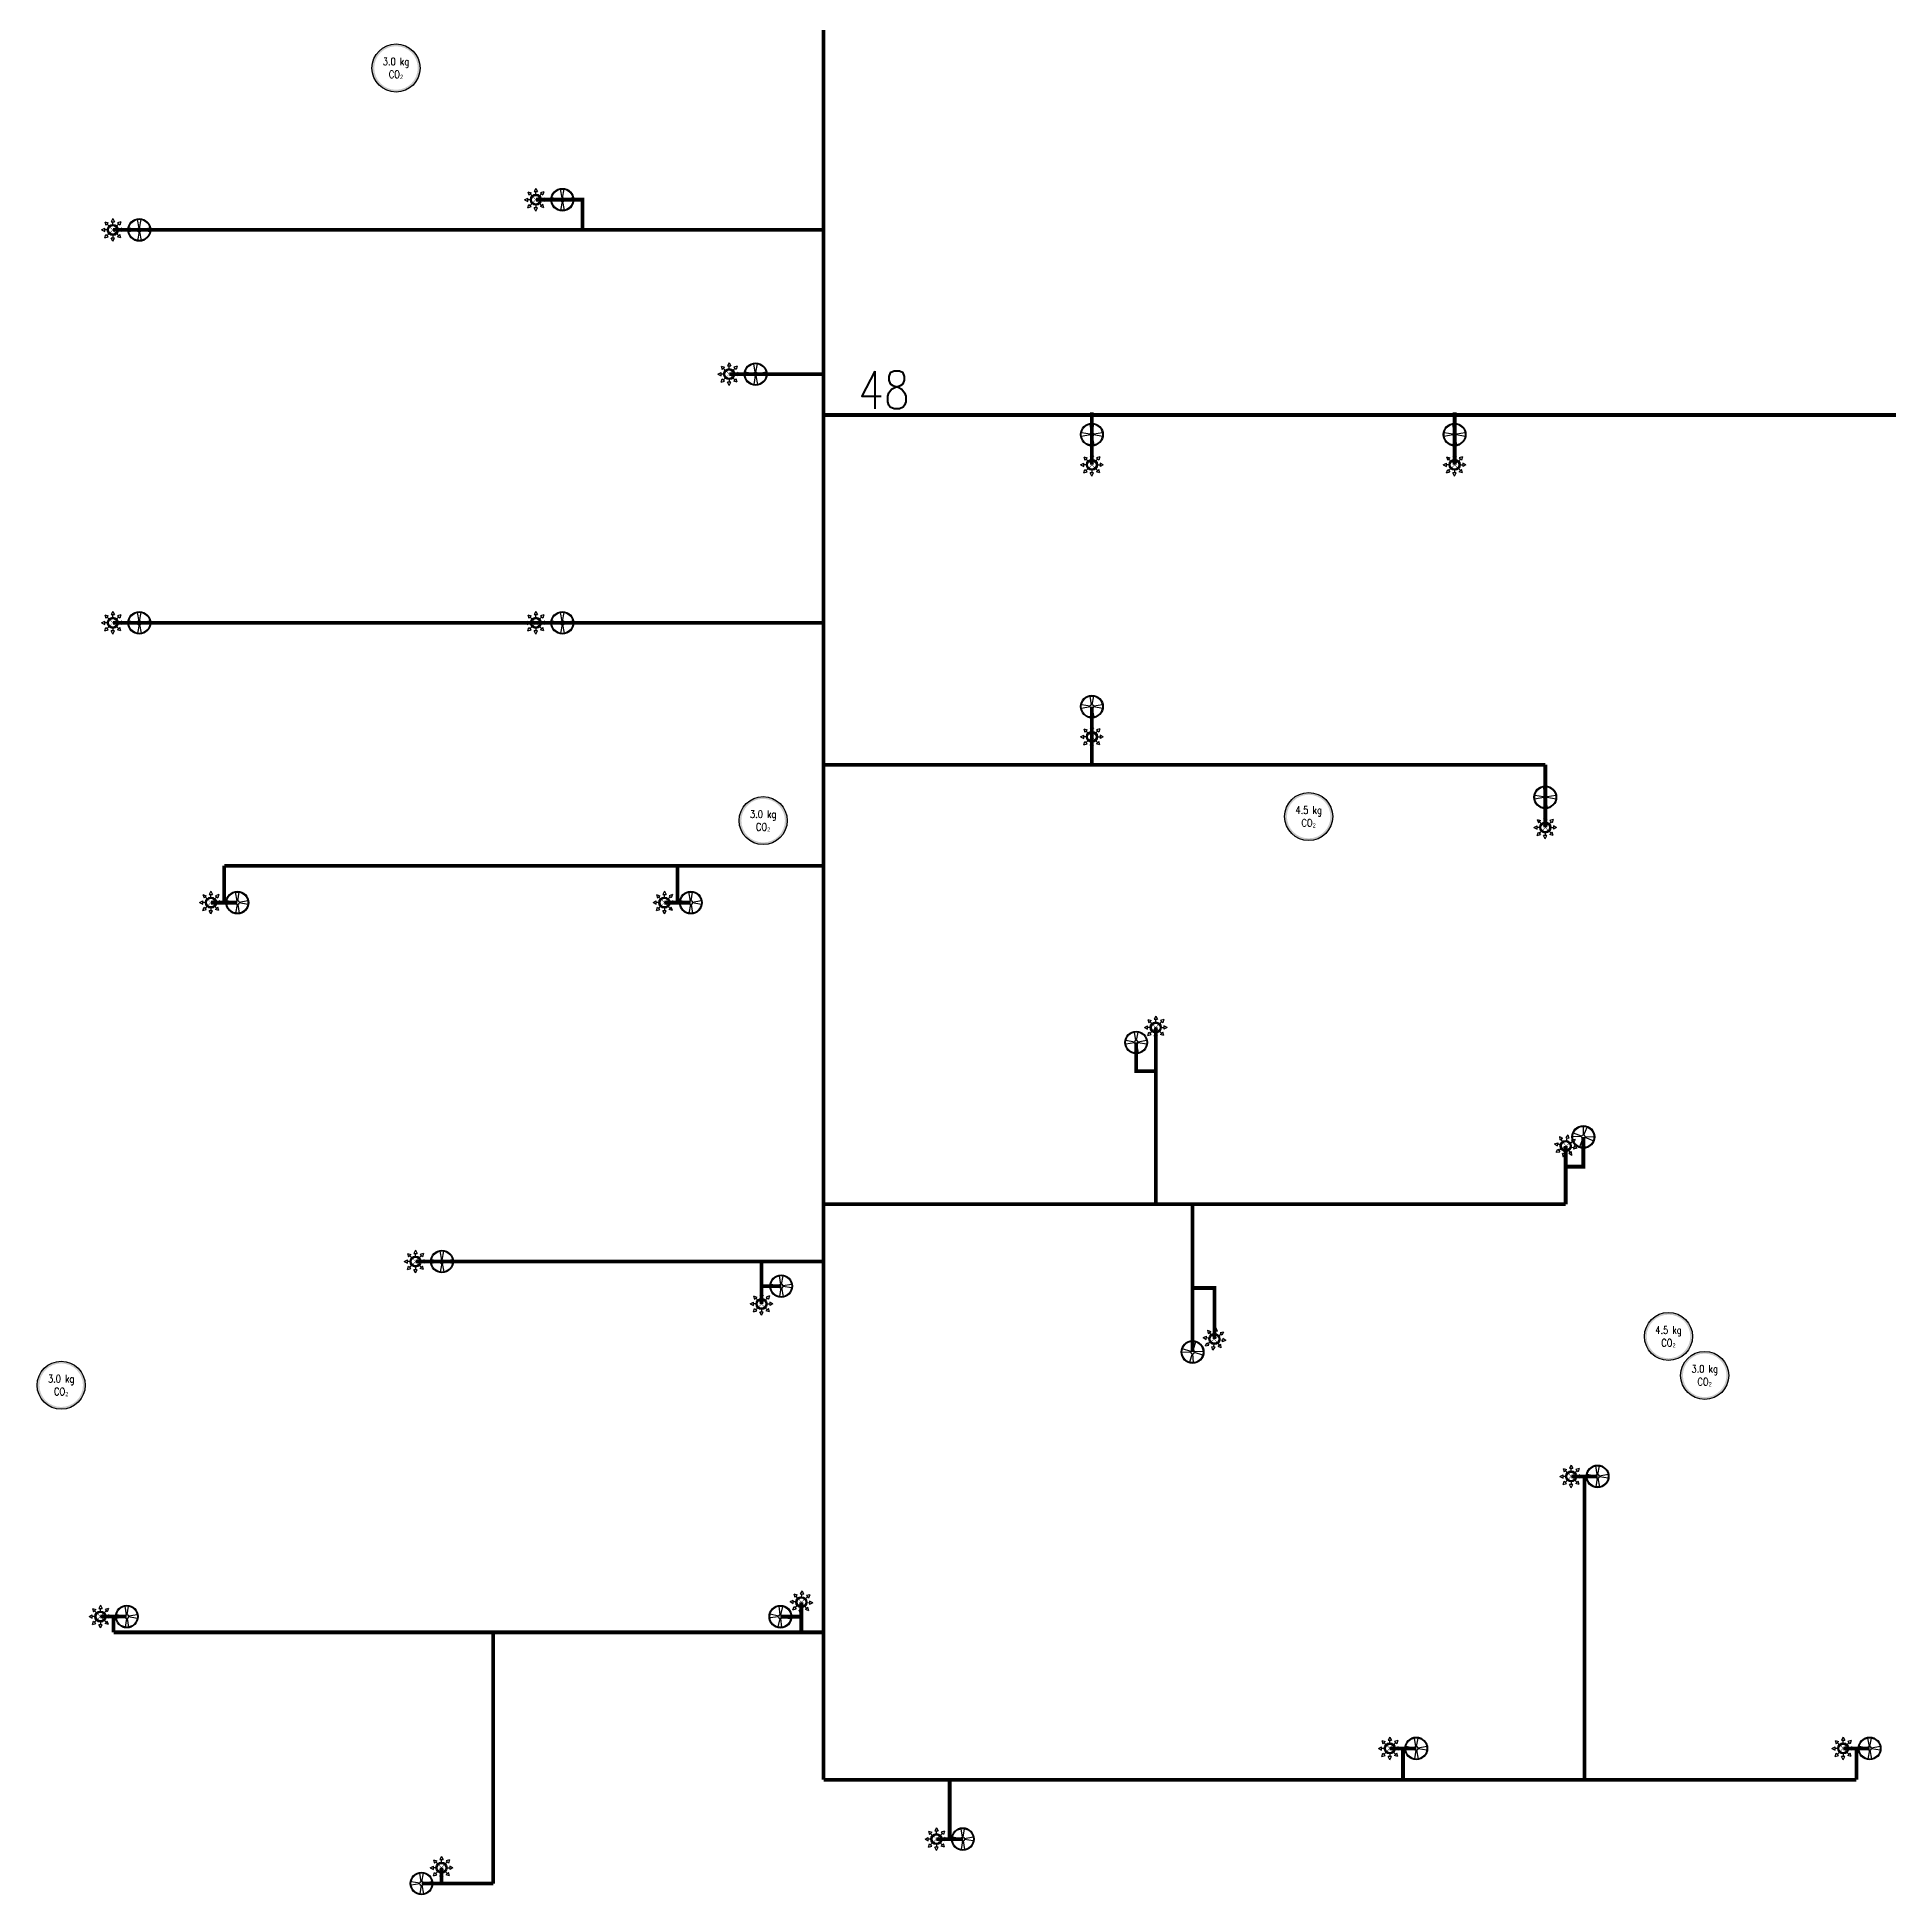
# Model space of a CAD drawing. Header units: millimetres. Extents: x -194958 to 83200, y -72620 to 64568.
# Drawn here: x 21450 to 33702, y -4044 to 8249 of the extents above; entities that cross this region are included whole.
import ezdxf
from ezdxf.enums import TextEntityAlignment as Align

# ---------------------------------------------------------------- set-up
doc = ezdxf.new("R2010")
doc.units = ezdxf.units.MM
doc.header["$LTSCALE"] = 200
doc.linetypes.add('CONTINOUS', pattern=[0])
for name, color, linetype, lineweight in [('0137-T2-P-FF-6-108$0$GD-M-FP-RefTextLeaderDim', 7, 'Continuous', 15), ('_GD-M-FP-FireExtinguisher', 7, 'CONTINOUS', 30), ('_GD-M-FP-PenSpr-68°C', 150, 'Continuous', 30), ('_GD-M-FP-SprnBrn-100mm', 7, 'CONTINOUS', 30), ('_GD-M-FP-SprnBrn-25mm', 1, 'CONTINOUS', 30), ('_GD-M-FP-SprnBrn-40mm', 3, 'CONTINOUS', 30), ('_GD-M-FP-SprnBrn-50mm', 4, 'CONTINOUS', 30), ('_GD-M-FP-SprnBrn-65mm', 5, 'CONTINOUS', 30), ('_GD-M-FP-SprnBrn-80mm', 6, 'CONTINOUS', 30), ('_GD-M-FP-UprSpr', 150, 'Continuous', 30)]:
    doc.layers.add(name, color=color, linetype=linetype, lineweight=lineweight)
doc.styles.add('0137-T2-P-FF-6-108$0$GD-Romans', font='romans.shx', dxfattribs={"width": 0.8, "height": 2})

# ---------------------------------------------------------------- blocks, each defined once
blk = doc.blocks.new('0137-T2-P-FF-6-108$0$0137-T2-P-FF-17-119-RCP$0$0137-T2-P-FF-13-115-RCP$0$PENDANT SPRINKLER')
at = {"lineweight": 30}
h = blk.add_hatch(color=256, dxfattribs=at)
h.paths.add_polyline_path([(37, 0, 1), (-37, 0, 1)])
h.paths.add_polyline_path([(-29, 0, -1), (29, 0, -1)], flags=16)
for p, q in [((-75, 0), (-54, 11)), ((-54, -11), (-54, 11)), ((-53, 53), (-31, 46)), ((-53, 53), (-46, 31)), ((-46, 31), (-31, 46)), ((-20, 20), (-38, 38)), ((0, 75), (-11, 54)), ((-11, 54), (11, 54)), ((0, 75), (11, 54)), ((0, 29), (0, 54)), ((20, 20), (38, 38)), ((53, 53), (31, 46)), ((31, 46), (46, 31)), ((53, 53), (46, 31)), ((75, 0), (54, 11)), ((54, 11), (54, -11)), ((-75, 0), (-54, -11)), ((-29, 0), (-54, 0)), ((-53, -53), (-46, -31)), ((-53, -53), (-31, -46)), ((-46, -31), (-31, -46)), ((-20, -20), (-38, -38)), ((0, -75), (-11, -54)), ((11, -54), (-11, -54)), ((0, -29), (0, -54)), ((0, -75), (11, -54)), ((20, -20), (38, -38)), ((29, 0), (54, 0)), ((46, -31), (31, -46)), ((53, -53), (31, -46)), ((53, -53), (46, -31)), ((75, 0), (54, -11))]:
    blk.add_line(p, q, dxfattribs=at)
at = {"lineweight": 30, "const_width": 2.84}
for points in [[(-20, -20), (20, 20)], [(20, -20), (-20, 20)]]:
    blk.add_lwpolyline(points, dxfattribs=at)
at = {"lineweight": 30}
for radius in [36.6, 28.6]:
    blk.add_circle((0, 0), radius, dxfattribs=at)
blk = doc.blocks.new('0137-T2-P-FF-6-108$0$0137-T2-P-FF-17-119-RCP$0$0137-T2-P-FF-13-115-RCP$0$Upright sprinkler')
at = {"linetype": 'Continuous'}
h = blk.add_hatch(color=256, dxfattribs=at)
h.paths.add_polyline_path([(75, 0, 1), (-75, 0, 1)])
h.paths.add_polyline_path([(-70, 0, -1), (70, 0, -1)], flags=16)
for p, q in [((-12, 2), (-69, 12)), ((-2, 12), (-12, 69)), ((2, 12), (12, 69)), ((69, 12), (12, 2)), ((-12, -2), (-69, -12)), ((-2, -12), (-12, -69)), ((2, -12), (12, -69)), ((69, -12), (12, -2))]:
    blk.add_line(p, q, dxfattribs=at)
for radius in [75, 70]:
    blk.add_circle((0, 0), radius, dxfattribs=at)
for start, end in [(100, 170), (10, 80), (190, 260), (280, 350)]:
    blk.add_arc((0, 0), 12.5, start, end, dxfattribs=at)
blk = doc.blocks.new('3.0 kg CO2')
h = blk.add_hatch(color=20)
h.dxf.hatch_style = 1
h.paths.add_polyline_path([(159, 0, 1), (-159, 0, 1)])
h.paths.add_polyline_path([(-144, 0, -1), (144, 0, -1)], flags=16)
h.paths.add_polyline_path([(-102, -8), (102, -8), (102, -83), (-102, -83)], flags=8)
h.paths.add_polyline_path([(-71, 4), (71, 4), (71, 81), (-71, 81)], flags=8)
at = {"color": 20}
blk.add_circle((0, 0), 159, dxfattribs=at)
at = {"color": 20, "style": '0137-T2-P-FF-6-108$0$GD-Romans', "width": 0.8}
blk.add_text('3.0 kg', height=50, dxfattribs=at).set_placement((0, 43), align=Align.MIDDLE_CENTER)
at = {"color": 20, "insert": (0, -45), "char_height": 50, "width": 133.59, "attachment_point": 5, "style": '0137-T2-P-FF-6-108$0$GD-Romans'}
blk.add_mtext('CO{\\fISOCPEUR|b0|i0|c0|p34;₂}', dxfattribs=at)
blk = doc.blocks.new('4.5 kg CO2')
h = blk.add_hatch(color=150)
h.dxf.hatch_style = 1
h.paths.add_polyline_path([(159, 0, 1), (-159, 0, 1)])
h.paths.add_polyline_path([(-144, 0, -1), (144, 0, -1)], flags=16)
h.paths.add_polyline_path([(-102, -8), (102, -8), (102, -83), (-102, -83)], flags=8)
h.paths.add_polyline_path([(-71, 4), (71, 4), (71, 81), (-71, 81)], flags=8)
at = {"color": 150}
blk.add_circle((0, 0), 159, dxfattribs=at)
at = {"color": 150, "style": '0137-T2-P-FF-6-108$0$GD-Romans', "width": 0.8}
blk.add_text('4.5 kg', height=50, dxfattribs=at).set_placement((0, 43), align=Align.MIDDLE_CENTER)
at = {"color": 150, "insert": (0, -45), "char_height": 50, "width": 133.59, "attachment_point": 5, "style": '0137-T2-P-FF-6-108$0$GD-Romans'}
blk.add_mtext('CO{\\fISOCPEUR|b0|i0|c0|p34;₂}', dxfattribs=at)

msp = doc.modelspace()

# ---------------------------------------------------------------- linework, layer by layer
at = {"layer": '_GD-M-FP-SprnBrn-100mm', "const_width": 25}
for points in [[(26653.6, 12799.1), (26653.6, 5710.3)], [(36924.4, 5748.2), (26653.6, 5748.2)]]:
    msp.add_lwpolyline(points, dxfattribs=at)
at = {"layer": '_GD-M-FP-SprnBrn-25mm', "const_width": 25}
for points in [[(24750, 7173.3), (25057.8, 7173.3), (25057.8, 6973.3)], [(21950.9, 6973.3), (24807.8, 6973.3)], [(26028.9, 6019), (26653.6, 6019)], [(28428.9, 5419), (28428.9, 5765.3)], [(30828.9, 5419), (30828.9, 5765.3)], [(21950.9, 4373.3), (24631, 4373.3)], [(28428.9, 3433.7), (28428.9, 3819)], [(31428.9, 3433.7), (28628.9, 3433.7)], [(31428.9, 3019), (31428.9, 3433.7)], [(22687.5, 2765.8), (25437.5, 2765.8)], [(28722.1, 1596.4), (28722.1, 1406.2), (28851.4, 1406.2)], [(28851.4, 1695.7), (28851.4, 526.2)], [(31680.5, 971.3), (31680.5, 774.9), (31563.8, 774.9)], [(31563.8, 911.8), (31563.8, 526.2)], [(29095, -452), (29095, 526.2)], [(31563.8, 526.2), (29198.9, 526.2)], [(23953.6, 146.7), (26653.6, 146.7)], [(26243, -134), (26243, 146.7)], [(26373.1, -16.2), (26243, -16.2)], [(29239.7, -365.8), (29239.7, -28.5), (29095, -28.5)], [(31600, -1275.1), (31775, -1275.1)], [(31687.5, -1275.1), (31687.5, -3282.8)], [(21868.3, -2202.6), (22043.3, -2202.6)], [(21955.8, -2202.6), (21955.8, -2306.6)], [(26367.8, -2203.3), (26506.5, -2203.3)], [(26506.5, -2107.7), (26506.5, -2306.6)], [(21955.8, -2306.6), (24242.6, -2306.6)], [(24467.9, -3969), (24467.9, -2306.6)], [(30400, -3075.1), (30575, -3075.1)], [(30487.5, -3075.1), (30487.5, -3282.8)], [(33400, -3075.1), (33575, -3075.1)], [(33487.5, -3075.1), (33487.5, -3282.8)], [(27487.5, -3282.8), (27487.5, -3675.1)], [(33487.5, -3282.8), (31937.5, -3282.8)], [(27400, -3675.1), (27575, -3675.1)], [(24125.5, -3864.5), (24125.5, -3969)], [(23993.3, -3969), (24467.9, -3969)]]:
    msp.add_lwpolyline(points, dxfattribs=at)
at = {"layer": '_GD-M-FP-SprnBrn-25mm', "const_width": 25, "elevation": 884865.5}
for points in [[(22687.5, 2521.7), (22687.5, 2765.8)], [(25687.5, 2521.7), (25687.5, 2765.8)], [(22600, 2521.7), (22775, 2521.7)], [(25600, 2521.7), (25775, 2521.7)]]:
    msp.add_lwpolyline(points, dxfattribs=at)
at = {"layer": '_GD-M-FP-SprnBrn-40mm', "const_width": 25}
for points in [[(24807.8, 6973.3), (26653.6, 6973.3)], [(24631, 4373.3), (26653.6, 4373.3)], [(28628.9, 3433.7), (26653.6, 3433.7)], [(25437.5, 2765.8), (26653.6, 2765.8)], [(24242.6, -2306.6), (26315.9, -2306.6)], [(31937.5, -3282.8), (30737.5, -3282.8)]]:
    msp.add_lwpolyline(points, dxfattribs=at)
at = {"layer": '_GD-M-FP-SprnBrn-50mm', "const_width": 25}
for points in [[(29198.9, 526.2), (26653.6, 526.2)], [(26315.9, -2306.6), (26653.6, -2306.6)], [(26653.6, -2556.6), (26653.6, -3282.8)], [(30737.5, -3282.8), (26653.6, -3282.8)]]:
    msp.add_lwpolyline(points, dxfattribs=at)
at = {"layer": '_GD-M-FP-SprnBrn-65mm', "const_width": 25}
msp.add_lwpolyline([(26653.6, 336.5), (26653.6, -2556.6)], dxfattribs=at)
at = {"layer": '_GD-M-FP-SprnBrn-80mm', "const_width": 25}
msp.add_lwpolyline([(26653.6, 5710.3), (26653.6, 336.5)], dxfattribs=at)

# ---------------------------------------------------------------- block references
at = {"layer": '_GD-M-FP-FireExtinguisher'}
for name, p in [('3.0 kg CO2', (23824.5, 8044.6)), ('3.0 kg CO2', (26253.7, 3064.4)), ('4.5 kg CO2', (29863.3, 3091.4)), ('4.5 kg CO2', (32243.9, -348.9)), ('3.0 kg CO2', (32483.4, -606.6)), ('3.0 kg CO2', (21609, -671.7))]:
    msp.add_blockref(name, p, dxfattribs=at)
at = {"layer": '_GD-M-FP-PenSpr-68°C'}
for p, rotation in [((24750, 7173.3), 3.620637389900128e-06), ((21950.9, 6973.3), 3.620637389900128e-06), ((26028.9, 6019), 3.620637389900128e-06), ((28428.9, 5419), 3.620637389900147e-06), ((30828.9, 5419), 3.620637389900147e-06), ((21950.9, 4373.3), 3.620637389900128e-06), ((24750, 4373.3), 3.620637389900128e-06), ((28428.9, 3619), 3.620637389900147e-06), ((31428.9, 3019), 3.620637389900147e-06), ((22600, 2521.7, 884865.5), 3.620637389900128e-06), ((25600, 2521.7, 884865.5), 3.620637389900128e-06), ((28851.4, 1695.7), 3.620637389900128e-06), ((31563.8, 911.8), 348.6613076066652), ((23953.6, 146.7), 3.620637389900128e-06), ((26243, -134), 3.620637389900128e-06), ((29239.7, -365.8), 352.4408729446559), ((31600, -1275.1), 3.620637389900128e-06), ((26506.5, -2107.7), 356.2204382826469), ((21868.3, -2202.6), 3.620637389900128e-06), ((30400, -3075.1), 3.620637389900128e-06), ((33400, -3075.1), 3.620637389900128e-06), ((27400, -3675.1), 3.620637389900128e-06), ((24125.5, -3864.5), 3.620637384240552e-06)]:
    msp.add_blockref('0137-T2-P-FF-6-108$0$0137-T2-P-FF-17-119-RCP$0$0137-T2-P-FF-13-115-RCP$0$PENDANT SPRINKLER', p, dxfattribs=dict(at, rotation=rotation))
at = {"layer": '_GD-M-FP-UprSpr'}
for p in [(24925, 7173.3), (22125.9, 6973.3), (26203.9, 6019), (28428.9, 5619), (30828.9, 5619), (22125.9, 4373.3), (24925, 4373.3), (28428.9, 3819), (31428.9, 3219), (22775, 2521.7, 884865.5), (25775, 2521.7, 884865.5), (28722.1, 1596.4), (24128.6, 146.7), (26373.1, -16.2), (31775, -1275.1), (22043.3, -2202.6), (30575, -3075.1), (33575, -3075.1), (27575, -3675.1), (23993.3, -3969)]:
    msp.add_blockref('0137-T2-P-FF-6-108$0$0137-T2-P-FF-17-119-RCP$0$0137-T2-P-FF-13-115-RCP$0$Upright sprinkler', p, dxfattribs=at)
for p, rotation in [((31680.5, 971.3), 348.6613052866209), ((29095, -452), 352.4408701910806), ((26367.8, -2203.3), 356.2204350955403)]:
    msp.add_blockref('0137-T2-P-FF-6-108$0$0137-T2-P-FF-17-119-RCP$0$0137-T2-P-FF-13-115-RCP$0$Upright sprinkler', p, dxfattribs=dict(at, rotation=rotation))

# ---------------------------------------------------------------- texts
at = {"layer": '0137-T2-P-FF-6-108$0$GD-M-FP-RefTextLeaderDim', "style": '0137-T2-P-FF-6-108$0$GD-Romans', "width": 0.8}
msp.add_text('48', height=250, dxfattribs=at).set_placement((26880.5, 5788.9, -2085.3))

doc.saveas('drawing.dxf')
